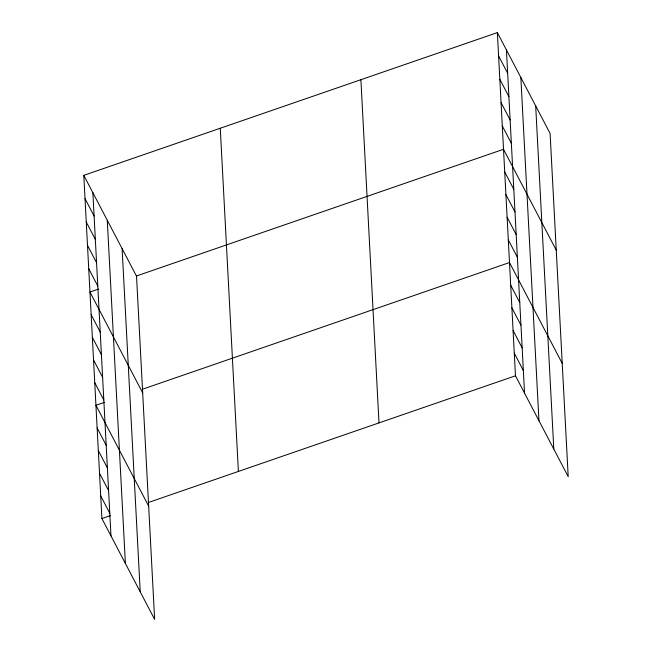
<?xml version="1.0" encoding="UTF-8"?>
<svg xmlns="http://www.w3.org/2000/svg" width="652" height="652" viewBox="0 0 652 652"><rect width="100%" height="100%" fill="white"/><g stroke="black" fill="none" stroke-linecap="round" stroke-linejoin="round"><path stroke-width="0.98" d="M83.798 175.347L136.521 276.203L154.638 619.4L101.908 518.544L83.798 175.347L497.362 32.6L550.092 133.456L568.202 476.653L515.479 375.796L497.362 32.6M98.485 289.089L89.952 292.039L142.682 392.887M136.398 276.008L503.523 149.284L556.246 250.14M104.459 402.349L95.934 405.291L148.656 506.148M142.372 389.26L509.505 262.544L562.228 363.4M101.908 518.544L110.441 515.602M148.346 502.513L515.479 375.796M498.601 55.933L507.672 73.293M499.831 79.275L508.902 96.626M501.062 102.608L510.133 119.968M502.293 125.95L511.364 143.301M504.721 171.941L513.792 189.292M505.911 194.589L514.99 211.941M507.109 217.238L516.18 234.59M508.307 239.895L517.378 257.247M510.695 285.193L519.766 302.544M511.893 307.842L520.964 325.193M513.091 330.499L522.162 347.85M514.281 353.148L523.352 370.499M85.029 198.689L94.1 216.04M86.26 222.022L95.331 239.374M87.49 245.364L96.561 262.715M88.721 268.697L97.792 286.049M91.15 314.688L100.221 332.039M92.348 337.337L101.419 354.688M93.538 359.985L102.608 377.337M94.736 382.642L103.807 399.994M97.124 427.94L106.203 445.292M98.322 450.589L107.393 467.94M99.52 473.246L108.591 490.597M100.718 495.895L109.789 513.246M535.683 105.901L553.801 449.098M520.842 77.506L538.959 420.703M506.433 49.951L524.55 393.148M360.89 79.707L378.999 422.903M220.27 128.24L238.387 471.437M122.111 248.648L140.229 591.845M107.27 220.254L125.388 563.45M92.869 192.699L110.979 535.895"/></g></svg>
